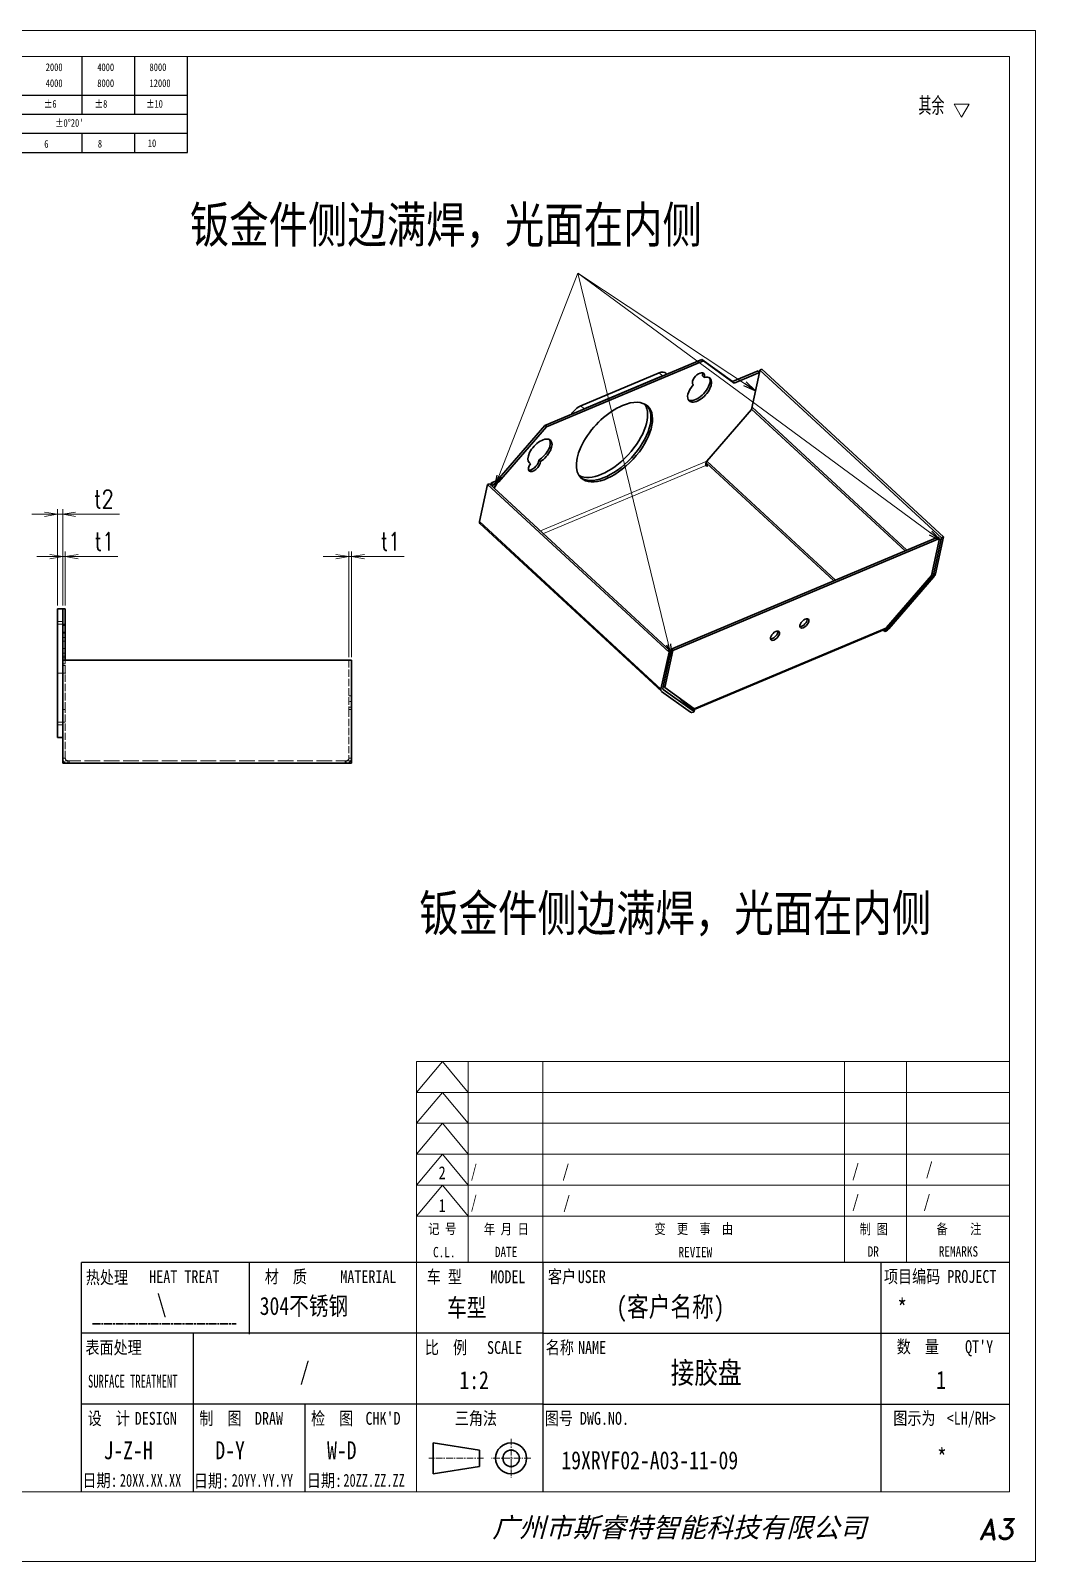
# Model space of a CAD drawing. Header units: millimetres. Extents: x 142029 to 212337, y -20537 to 1533.
# Drawn here: x 144793 to 145182, y 358 to 952 of the extents above; entities that cross this region are included whole.
import ezdxf
from ezdxf.enums import TextEntityAlignment as Align

# ---------------------------------------------------------------- set-up
doc = ezdxf.new("R2010")
doc.units = ezdxf.units.MM
doc.header["$LTSCALE"] = 0.5
for name, pattern in [('AM_ISO02W050x2', [3.75, 3, -0.75]), ('AM_ISO08W050x2', [9, 6, -0.75, 1.5, -0.75]), ('CENTER', [2, 1.25, -0.25, 0.25, -0.25]), ('DASHDOT', [18.5, 12, -3, 0.5, -3]), ('DASHED', [15, 12, -3]), ('DOT2', [0.125, 0, -0.125])]:
    doc.linetypes.add(name, pattern=pattern)
for name, color, linetype, lineweight in [('中心线', 2, 'AM_ISO08W050x2', 18), ('图框', 7, 'Continuous', 18), ('标注线', 3, 'Continuous', 18), ('热处理', 7, 'Continuous', 20), ('粗实线', 7, 'Continuous', 35), ('粗点划线', 6, 'AM_ISO08W050x2', 35), ('虚线', 1, 'AM_ISO02W050x2', 18)]:
    doc.layers.add(name, color=color, linetype=linetype, lineweight=lineweight)
for name, color, linetype in [('图\\M+19E79\\M+195B6\\M+18E9A', 7, 'Continuous'), ('图号', 7, 'Continuous'), ('图名', 7, 'Continuous'), ('数量', 7, 'Continuous'), ('材质', 7, 'Continuous'), ('表面处理', 7, 'Continuous'), ('车型', 7, 'Continuous')]:
    doc.layers.add(name, color=color, linetype=linetype)
doc.layers.add('打印', color=7, linetype='Continuous', lineweight=15, plot=False)
doc.layers.add('打印-禁用', color=7, linetype='Continuous', lineweight=15, plot=False)
doc.styles.add('DIM', font='romans.shx', dxfattribs={"width": 0.8, "bigfont": 'bigfont.shx'})
doc.styles.add('STYLE1', font='')
doc.styles.add('国标', font='simfang.ttf', dxfattribs={"width": 0.8})
doc.styles.add('机械长仿宋', font='gbenor.shx', dxfattribs={"height": 1, "bigfont": 'gbcbig.shx'})
doc.styles.add('标题\\M+18E9A', font='romand.shx', dxfattribs={"oblique": 10, "bigfont": 'bigfont.shx'})
doc.styles.get('STYLE1').set_extended_font_data('SimSun')
doc.dimstyles.new('XR 1-2$0', dxfattribs={"dimscale": 2, "dimtxt": 3.5, "dimasz": 2.5, "dimexe": 1, "dimexo": 0.625, "dimgap": 1.2, "dimtad": 1, "dimdsep": 46, "dimtxsty": 'DIM', "dimblk": 'OPEN', "dimcen": 0, "dimclrd": 8, "dimclre": 8, "dimclrt": 2, "dimazin": 2, "dimtfac": 0.5, "dimtmove": 0, "dimatfit": 3, "dimldrblk": 'OPEN', "dimfxl": 0, "dimtolj": 2, "dimlwd": 13, "dimlwe": 13, "dimarcsym": 0})
doc.dimstyles.new('XR 1-2$7', dxfattribs={"dimscale": 2, "dimtxt": 3.5, "dimasz": 2.5, "dimexe": 1, "dimexo": 0.625, "dimgap": 1.2, "dimtad": 1, "dimdsep": 46, "dimtxsty": 'DIM', "dimblk": 'OPEN', "dimcen": 0, "dimclrd": 8, "dimclre": 8, "dimclrt": 2, "dimazin": 2, "dimtfac": 0.5, "dimtmove": 0, "dimatfit": 3, "dimldrblk": 'OPEN', "dimfxl": 0, "dimtolj": 2, "dimlwd": 13, "dimlwe": 13, "dimarcsym": 0})

# ---------------------------------------------------------------- blocks, each defined once
blk = doc.blocks.new('GZDEH零件A3图框V01版')
at = {"layer": '中心线', "color": 1, "linetype": 'CENTER', "lineweight": 5, "ltscale": 2}
for p, q in [((3175.82, -1822.66), (3175.82, -1830.26)), ((3170.49, -1826.46), (3159.89, -1826.46)), ((3179.62, -1826.46), (3172.02, -1826.46))]:
    blk.add_line(p, q, dxfattribs=at)
at = {"layer": '图\\M+19E79\\M+195B6\\M+18E9A', "color": 9}
for p, q in [((3092.64, -1561.98), (3092.64, -1554.46)), ((3102.86, -1561.98), (3102.86, -1554.46)), ((3113.09, -1573.08), (3113.09, -1554.46)), ((2996.09, -1561.98), (3113.09, -1561.98)), ((3092.64, -1565.68), (3092.64, -1561.98)), ((3102.86, -1565.68), (3102.86, -1561.98)), ((2996.09, -1565.68), (3113.09, -1565.68)), ((2996.09, -1569.38), (3113.09, -1569.38)), ((3092.64, -1573.08), (3092.64, -1569.38)), ((3102.86, -1573.08), (3102.86, -1569.38)), ((2990.09, -1573.08), (3113.09, -1573.08)), ((3272.49, -1788.46), (3092.49, -1788.46)), ((3124.99, -1788.46), (3124.99, -1802.35)), ((3181.99, -1788.46), (3181.99, -1832.96)), ((3247.49, -1788.46), (3247.49, -1832.96)), ((3181.99, -1802.21), (3092.49, -1802.21)), ((3114.17, -1802.21), (3114.17, -1815.96)), ((3181.99, -1802.21), (3272.49, -1802.21)), ((3181.99, -1815.96), (3092.49, -1815.96)), ((3114.17, -1815.96), (3114.17, -1832.96)), ((3114.17, -1815.96), (3114.17, -1832.96)), ((3135.83, -1815.96), (3135.83, -1832.96)), ((3135.83, -1815.96), (3135.83, -1832.96)), ((3181.99, -1815.96), (3272.49, -1815.96))]:
    blk.add_line(p, q, dxfattribs=at)
at = {"layer": '图\\M+19E79\\M+195B6\\M+18E9A', "color": 7}
blk.add_line((3272.49, -1788.46), (3092.49, -1788.46), dxfattribs=at)
at = {"layer": '图\\M+19E79\\M+195B6\\M+18E9A', "color": 9, "linetype": 'Continuous'}
blk.add_line((3092.49, -1832.96), (3092.49, -1788.46), dxfattribs=at)
at = {"layer": '图框', "linetype": 'Continuous'}
for p, q in [((3272.49, -1554.46), (2882.49, -1554.46)), ((3272.49, -1832.96), (3272.49, -1554.46)), ((3157.49, -1749.46), (3272.49, -1749.46)), ((3157.49, -1832.96), (3157.49, -1749.46)), ((2882.49, -1832.96), (3272.49, -1832.96))]:
    blk.add_line(p, q, dxfattribs=at)
at = {"layer": '图框', "color": 9}
for p, q in [((3157.49, -1755.46), (3162.49, -1749.46)), ((3162.49, -1749.46), (3167.49, -1755.46)), ((3167.49, -1788.46), (3167.49, -1749.46)), ((3240.49, -1788.46), (3240.49, -1749.46)), ((3252.49, -1749.46), (3252.49, -1788.46)), ((3157.49, -1755.46), (3272.49, -1755.46)), ((3157.49, -1761.46), (3162.49, -1755.46)), ((3162.49, -1755.46), (3167.49, -1761.46)), ((3157.49, -1761.46), (3272.49, -1761.46)), ((3157.49, -1767.46), (3162.49, -1761.46)), ((3162.49, -1761.46), (3167.49, -1767.46)), ((3157.49, -1767.46), (3272.49, -1767.46)), ((3157.49, -1773.46), (3162.49, -1767.46)), ((3162.49, -1767.46), (3167.49, -1773.46)), ((3157.49, -1773.46), (3272.49, -1773.46)), ((3157.49, -1779.46), (3162.49, -1773.46)), ((3162.49, -1773.46), (3167.49, -1779.46)), ((3157.49, -1779.46), (3272.49, -1779.46))]:
    blk.add_line(p, q, dxfattribs=at)
at = {"layer": '图框', "color": 9, "linetype": 'Continuous'}
blk.add_line((3181.99, -1749.46), (3181.99, -1832.96), dxfattribs=at)
at = {"layer": '图框', "color": 2, "linetype": 'ByBlock', "lineweight": 35}
for p, q in [((3169.69, -1824.86), (3160.69, -1823.46)), ((3160.69, -1829.46), (3160.69, -1823.46)), ((3169.69, -1824.86), (3169.69, -1828.06)), ((3169.69, -1828.06), (3160.69, -1829.46))]:
    blk.add_line(p, q, dxfattribs=at)
for radius in [3, 1.6]:
    blk.add_circle((3175.82, -1826.46), radius, dxfattribs=at)
at = {"layer": '打印-禁用', "linetype": 'Continuous'}
for p, q in [((3277.49, -1549.46), (2857.49, -1549.46)), ((3277.49, -1846.46), (3277.49, -1549.46)), ((2857.49, -1846.46), (3277.49, -1846.46))]:
    blk.add_line(p, q, dxfattribs=at)
at = {"layer": '图\\M+19E79\\M+195B6\\M+18E9A', "color": 9, "style": '国标'}
for s, height, width, p in [('2000', 1.5, 0.8, (3085.57, -1557.31)), ('4000', 1.5, 0.8, (3095.57, -1557.31)), ('8000', 1.5, 0.8, (3105.7, -1557.31)), ('4000', 1.5, 0.8, (3085.57, -1560.41)), ('8000', 1.5, 0.8, (3095.57, -1560.41)), ('12000', 1.5, 0.8, (3105.7, -1560.41)), ('±6', 1.5, 0.8, (3085.22, -1564.42)), ('±8', 1.5, 0.8, (3095.06, -1564.42)), ('±10', 1.5, 0.8, (3105.02, -1564.42)), ("±0%%D20'", 1.5, 0.8, (3087.38, -1568.12)), ('6', 1.5, 0.8, (3085.28, -1572.19)), ('8', 1.5, 0.8, (3095.68, -1572.15)), ('10', 1.5, 0.8, (3105.36, -1572.06)), ('热处理', 2.5, 0.8, (3093.35, -1792.61)), ('材  质', 2.5, 0.8, (3128.04, -1792.46)), ('项目编码 PROJECT', 2.5, 0.8, (3248.13, -1792.43)), ('表面处理', 2.5, 0.8, (3093.27, -1806.21)), ('比  例\u3000', 2.5, 0.8, (3159.1, -1806.21)), ('SCALE', 2.5, 0.8, (3171.15, -1806.21)), ('名称\u3000', 2.5, 0.8, (3182.54, -1806.21)), ('NAME', 2.5, 0.8, (3188.8, -1806.21)), ('数  量', 2.5, 0.8, (3250.61, -1806.05)), ("QT'Y ", 2.5, 0.8, (3263.86, -1806.05)), ('SURFACE TREATMENT', 2.5, 0.6, (3093.77, -1812.75)), (' DESIGN', 2.5, 0.8, (3101.47, -1819.96)), (' DRAW', 2.5, 0.8, (3124.78, -1819.96)), ("CHK'D", 2.5, 0.8, (3147.58, -1819.96)), ('三角法', 2.5, 0.8, (3164.9, -1819.96)), ('图号', 2.5, 0.8, (3182.36, -1819.96)), ('DWG.NO.', 2.5, 0.8, (3189.16, -1819.96)), ('图示为', 2.5, 0.8, (3249.94, -1819.93)), ('<LH/RH>', 2.5, 0.8, (3260.31, -1819.93))]:
    blk.add_text(s, height=height, dxfattribs=dict(at, width=width)).set_placement(p)
at = {"layer": '图\\M+19E79\\M+195B6\\M+18E9A', "color": 9, "style": '国标', "width": 0.8}
for s, p in [('HEAT TREAT', (3112.45, -1792.46)), ('MATERIAL', (3148.14, -1792.46)), ('客户', (3185.68, -1792.46)), ('USER', (3191.46, -1792.46)), ('设  计', (3097.79, -1819.96)), ('制  图', (3119.43, -1819.96)), ('检  图', (3141.11, -1819.96)), ('日期:', (3096.09, -1832)), ('日期:', (3117.71, -1832.1)), ('日期:', (3139.62, -1832))]:
    blk.add_text(s, height=2.5, dxfattribs=at).set_placement(p, align=Align.CENTER)
for s, p in [('车 型', (3162.87, -1791.2)), ('MODEL', (3175.2, -1791.24))]:
    blk.add_text(s, height=2.5, dxfattribs=at).set_placement(p, align=Align.MIDDLE)
at = {"layer": '图\\M+19E79\\M+195B6\\M+18E9A', "color": 7, "lineweight": -3, "style": 'STYLE1', "oblique": 15}
blk.add_text('广州市斯睿特智能科技有限公司', height=3.8, dxfattribs=at).set_placement((3172.16, -1841.78))
at = {"layer": '图\\M+19E79\\M+195B6\\M+18E9A', "color": 7, "style": '标题\\M+18E9A', "oblique": 10}
blk.add_text('A3', height=4, dxfattribs=at).set_placement((3269.91, -1840.2), align=Align.MIDDLE)
at = {"layer": '图框', "color": 9, "style": '国标', "width": 0.8}
for s, p in [('记 号', (3162.47, -1782.94)), ('年 月 日', (3174.9, -1782.98)), ('变  更  事  由', (3211.24, -1782.93)), ('C.L.', (3162.86, -1787.45)), ('DATE', (3174.85, -1787.42)), ('REVIEW', (3211.55, -1787.45))]:
    blk.add_text(s, height=2, dxfattribs=at).set_placement(p, align=Align.CENTER)
for s, p in [('制 图', (3246.15, -1781.95)), ('备    注', (3262.68, -1781.92)), ('DR', (3246.06, -1786.34)), ('REMARKS', (3262.57, -1786.32))]:
    blk.add_text(s, height=2, dxfattribs=at).set_placement(p, align=Align.MIDDLE)
blk = doc.blocks.new('DEH A3')
at = {"layer": '图框'}
blk.add_blockref('GZDEH零件A3图框V01版', (-2857.49, 1846.46), dxfattribs=at)
blk = doc.blocks.new('FINISHER_1')
at = {"layer": '标注线'}
for p, q in [((0, 0), (-1.44, 2.5)), ((-1.44, 2.5), (1.44, 2.5)), ((1.44, 2.5), (0, 0))]:
    blk.add_line(p, q, dxfattribs=at)
blk = doc.blocks.new('其余任何12.5')
at = {"layer": '标注线', "color": 2, "linetype": 'ByBlock', "lineweight": 30}
blk.add_blockref('FINISHER_1', (0, 0), dxfattribs=at)
at = {"layer": '标注线', "color": 7, "linetype": 'DOT2', "style": '机械长仿宋'}
blk.add_text('其余', height=3.5, dxfattribs=at).set_placement((-8.38, 0.4))
blk = doc.blocks.new('_Open')
at = {"color": 0, "linetype": 'ByBlock', "lineweight": -2}
for p, q in [((-1, 0.17), (0, 0)), ((-1, -0.17), (0, 0)), ((0, 0), (-1, 0))]:
    blk.add_line(p, q, dxfattribs=at)
blk = doc.blocks.new('*D115')
at = {"layer": 'Defpoints', "color": 0, "transparency": 16777216}
for p in [(144805.18, 764.22), (144803.18, 727.59), (144805.18, 727.59)]:
    blk.add_point(p, dxfattribs=at)
at = {"layer": '标注线', "color": 8, "lineweight": 13, "transparency": 16777216}
for p, q in [((144798.18, 764.22), (144793.18, 764.22)), ((144803.18, 728.84), (144803.18, 766.22)), ((144803.18, 764.22), (144805.18, 764.22)), ((144805.18, 728.84), (144805.18, 766.22)), ((144810.18, 764.22), (144827.18, 764.22))]:
    blk.add_line(p, q, dxfattribs=at)
at = {"layer": '标注线', "color": 8, "lineweight": 13, "transparency": 16777216, "xscale": 5, "yscale": 5, "zscale": 5}
blk.add_blockref('_Open', (144803.18, 764.22), dxfattribs=at)
at = {"layer": '标注线', "color": 8, "lineweight": 13, "transparency": 16777216, "xscale": 5, "yscale": 5, "zscale": 5, "rotation": 180}
blk.add_blockref('_Open', (144805.18, 764.22), dxfattribs=at)
at = {"layer": '标注线', "color": 2, "transparency": 16777216, "insert": (144821.18, 770.12), "char_height": 7, "attachment_point": 5, "style": 'DIM'}
blk.add_mtext('\\A2;t2', dxfattribs=at)
blk = doc.blocks.new('*D116')
at = {"layer": 'Defpoints', "color": 0, "transparency": 16777216}
for p in [(144806.18, 747.8), (144805.18, 727.59), (144806.18, 727.59)]:
    blk.add_point(p, dxfattribs=at)
at = {"layer": '标注线', "color": 8, "lineweight": 13, "transparency": 16777216}
for p, q in [((144805.18, 728.84), (144805.18, 749.8)), ((144806.18, 728.84), (144806.18, 749.8)), ((144800.18, 747.8), (144795.18, 747.8)), ((144805.18, 747.8), (144806.18, 747.8)), ((144811.18, 747.8), (144826.58, 747.8))]:
    blk.add_line(p, q, dxfattribs=at)
at = {"layer": '标注线', "color": 8, "lineweight": 13, "transparency": 16777216, "xscale": 5, "yscale": 5, "zscale": 5}
blk.add_blockref('_Open', (144805.18, 747.8), dxfattribs=at)
at = {"layer": '标注线', "color": 8, "lineweight": 13, "transparency": 16777216, "xscale": 5, "yscale": 5, "zscale": 5, "rotation": 180}
blk.add_blockref('_Open', (144806.18, 747.8), dxfattribs=at)
at = {"layer": '标注线', "color": 2, "transparency": 16777216, "insert": (144821.38, 753.7), "char_height": 7, "attachment_point": 5, "style": 'DIM'}
blk.add_mtext('\\A2;t1', dxfattribs=at)
blk = doc.blocks.new('*D141')
at = {"layer": 'Defpoints', "color": 0, "transparency": 16777216}
for p in [(144917.18, 747.8), (144916.18, 707.59), (144917.18, 707.59)]:
    blk.add_point(p, dxfattribs=at)
at = {"layer": '标注线', "color": 8, "lineweight": 13, "transparency": 16777216}
for p, q in [((144916.18, 708.84), (144916.18, 749.8)), ((144917.18, 708.84), (144917.18, 749.8)), ((144911.18, 747.8), (144906.18, 747.8)), ((144916.18, 747.8), (144917.18, 747.8)), ((144922.18, 747.8), (144937.58, 747.8))]:
    blk.add_line(p, q, dxfattribs=at)
at = {"layer": '标注线', "color": 8, "lineweight": 13, "transparency": 16777216, "xscale": 5, "yscale": 5, "zscale": 5}
blk.add_blockref('_Open', (144916.18, 747.8), dxfattribs=at)
at = {"layer": '标注线', "color": 8, "lineweight": 13, "transparency": 16777216, "xscale": 5, "yscale": 5, "zscale": 5, "rotation": 180}
blk.add_blockref('_Open', (144917.18, 747.8), dxfattribs=at)
at = {"layer": '标注线', "color": 2, "transparency": 16777216, "insert": (144932.38, 753.7), "char_height": 7, "attachment_point": 5, "style": 'DIM'}
blk.add_mtext('\\A2;t1', dxfattribs=at)

msp = doc.modelspace()

# ---------------------------------------------------------------- linework, layer by layer
at = {"color": 4, "lineweight": 13, "ltscale": 0.042798}
for p, q in [((145037.831, 817.917), (145036.574, 819.079)), ((145006.159, 806.294), (145007.416, 805.132))]:
    msp.add_line(p, q, dxfattribs=at)
at = {"color": 4, "lineweight": 13}
for p, q in [((145131.886, 750.037), (145072.384, 805.026)), ((145132.582, 750.33), (145072.554, 805.804)), ((145054.978, 784.841), (144990.542, 757.756)), ((145104.24, 738.417), (145054.706, 784.194)), ((145104.974, 738.725), (145055.02, 784.889)), ((144991.677, 756.708), (145054.683, 783.192)), ((145037.212, 696.362), (144966.806, 761.427)), ((145124.756, 720.357), (145049.977, 688.924))]:
    msp.add_line(p, q, dxfattribs=at)
at = {"color": 4, "lineweight": 13, "ltscale": 0.013838}
msp.add_line((145142.568, 740.166), (145142.162, 740.541), dxfattribs=at)
at = {"color": 4, "lineweight": 13, "ltscale": 0.019569}
msp.add_line((145142.906, 740.788), (145142.331, 741.32), dxfattribs=at)
at = {"color": 4, "lineweight": 13, "ltscale": 0.007607}
msp.add_line((145124.593, 719.608), (145124.37, 719.815), dxfattribs=at)
at = {"color": 4, "lineweight": 13, "ltscale": 0.012952}
msp.add_line((145125.179, 720.053), (145124.798, 720.405), dxfattribs=at)
at = {"color": 4, "lineweight": 13, "ltscale": 0.00165}
msp.add_line((145038.08, 696.246), (145038.031, 696.29), dxfattribs=at)
at = {"color": 4, "lineweight": 13, "ltscale": 0.20247}
msp.add_line((145049.324, 688.169), (145043.376, 693.666), dxfattribs=at)
at = {"color": 4, "lineweight": 13, "ltscale": 0.143168}
msp.add_line((145049.814, 688.176), (145045.608, 692.063), dxfattribs=at)
at = {"layer": '中心线', "linetype": 'DASHDOT', "ltscale": 0.06}
for p, q in [((144802.981, 722.59), (144805.381, 722.59)), ((144802.981, 682.59), (144805.381, 682.59))]:
    msp.add_line(p, q, dxfattribs=at)
at = {"layer": '中心线', "linetype": 'DASHDOT', "ltscale": 0.03}
for p, q in [((144805.081, 718.511), (144806.281, 718.511)), ((144805.081, 715.016), (144806.281, 715.016)), ((144805.081, 712.15), (144806.281, 712.15)), ((144805.081, 708.505), (144806.281, 708.505)), ((144916.081, 691.59), (144917.281, 691.59))]:
    msp.add_line(p, q, dxfattribs=at)
at = {"layer": '中心线', "linetype": 'DASHDOT', "ltscale": 0.09}
msp.add_line((144802.881, 702.59), (144806.481, 702.59), dxfattribs=at)
at = {"layer": '打印'}
msp.add_lwpolyline([(144342.441, 951.912), (145182.441, 951.912), (145182.441, 357.912), (144342.441, 357.912)], close=True, dxfattribs=at)
at = {"layer": '粗实线'}
for p, q in [((144992.208, 798.74), (145053.039, 824.309)), ((144992.837, 798.159), (145053.668, 823.728)), ((145146.035, 755.14), (145075.629, 820.205)), ((145146.795, 755.459), (145076.389, 820.525)), ((145006.159, 806.294), (145036.574, 819.079)), ((145007.416, 805.132), (145037.831, 817.917)), ((145072.368, 804.953), (145054.978, 784.841)), ((144992.208, 798.74), (144973.736, 777.376)), ((144974.365, 776.795), (144992.837, 798.159)), ((145040.341, 710.713), (144969.934, 775.778)), ((145041.101, 711.033), (144970.695, 776.098)), ((145037.376, 695.532), (144966.969, 760.598)), ((145144.646, 755.401), (145041.233, 711.933)), ((145145.275, 754.82), (145041.862, 711.352)), ((145124.756, 720.357), (145142.146, 740.469)), ((145125.179, 720.053), (145142.568, 740.166)), ((145125.601, 719.75), (145142.99, 739.862)), ((144805.181, 727.59), (144805.181, 707.59)), ((144806.181, 707.59), (144806.181, 727.59)), ((144803.181, 682.59), (144803.181, 722.59)), ((145050.045, 688.474), (145123.946, 719.537)), ((144917.181, 707.59), (144805.181, 707.59)), ((144917.181, 667.59), (144805.181, 667.59))]:
    msp.add_line(p, q, dxfattribs=at)
at = {"layer": '粗实线', "ltscale": 0.36764}
for p, q in [((145064.983, 815.73), (145053.039, 824.309)), ((145053.668, 823.728), (145065.612, 815.149))]:
    msp.add_line(p, q, dxfattribs=at)
at = {"layer": '粗实线', "ltscale": 0.021399}
for p, q in [((145053.668, 823.728), (145053.039, 824.309)), ((145075.497, 819.304), (145074.868, 819.885)), ((145053.291, 817.944), (145053.919, 817.363)), ((145065.612, 815.149), (145064.983, 815.73)), ((144992.837, 798.159), (144992.208, 798.74)), ((144986.023, 784.43), (144986.652, 783.849)), ((144989.84, 785.24), (144990.468, 784.659)), ((144972.084, 775.837), (144971.455, 776.418)), ((144974.365, 776.795), (144973.736, 777.376)), ((145145.275, 754.82), (145144.646, 755.401)), ((145041.862, 711.352), (145041.233, 711.933))]:
    msp.add_line(p, q, dxfattribs=at)
at = {"layer": '粗实线', "ltscale": 0.26807}
for p, q in [((145074.868, 819.885), (145064.983, 815.73)), ((145065.612, 815.149), (145075.497, 819.304))]:
    msp.add_line(p, q, dxfattribs=at)
at = {"layer": '粗实线', "ltscale": 0.021772}
for p, q in [((145075.443, 819.354), (145075.629, 820.205)), ((144971.27, 775.567), (144971.455, 776.418)), ((144971.898, 774.986), (144972.084, 775.837)), ((145041.233, 711.933), (145041.048, 711.082))]:
    msp.add_line(p, q, dxfattribs=at)
at = {"layer": '粗实线', "ltscale": 0.020621}
for p, q in [((145075.629, 820.205), (145076.389, 820.525)), ((144969.934, 775.778), (144970.695, 776.098)), ((145146.035, 755.14), (145146.795, 755.459)), ((145040.341, 710.713), (145041.101, 711.033))]:
    msp.add_line(p, q, dxfattribs=at)
at = {"layer": '粗实线', "ltscale": 0.013569}
msp.add_line((145039.152, 819.008), (145039.551, 818.64), dxfattribs=at)
at = {"layer": '粗实线', "ltscale": 0.002826}
msp.add_line((145049.657, 814.579), (145049.74, 814.502), dxfattribs=at)
at = {"layer": '粗实线', "ltscale": 0.001392}
msp.add_line((145049.698, 814.539), (145049.74, 814.502), dxfattribs=at)
at = {"layer": '粗实线', "ltscale": 0.367208}
for p, q in [((145075.497, 819.304), (145072.368, 804.953)), ((144969.934, 775.778), (144966.806, 761.427)), ((145142.146, 740.469), (145145.275, 754.82)), ((145142.906, 740.788), (145146.035, 755.14)), ((145143.667, 741.108), (145146.795, 755.459)), ((145040.341, 710.713), (145037.212, 696.362)), ((145041.101, 711.033), (145037.973, 696.681)), ((145041.862, 711.352), (145038.733, 697.001))]:
    msp.add_line(p, q, dxfattribs=at)
at = {"layer": '粗实线', "ltscale": 0.002093}
msp.add_line((144985.948, 784.467), (144986.023, 784.43), dxfattribs=at)
at = {"layer": '粗实线', "ltscale": 0.024924}
msp.add_line((145055.378, 783.061), (145054.646, 783.738), dxfattribs=at)
at = {"layer": '粗实线', "ltscale": 0.0107}
msp.add_line((145054.683, 783.192), (145054.998, 782.901), dxfattribs=at)
at = {"layer": '粗实线', "ltscale": 0.01031}
for p, q in [((145054.998, 782.901), (145055.378, 783.061)), ((145124.05, 718.7), (145124.43, 718.859)), ((145124.213, 719.448), (145124.593, 719.608)), ((145049.651, 687.427), (145050.031, 687.587)), ((145049.814, 688.176), (145050.194, 688.336))]:
    msp.add_line(p, q, dxfattribs=at)
at = {"layer": '粗实线', "ltscale": 0.061862}
for p, q in [((144973.736, 777.376), (144971.455, 776.418)), ((144972.084, 775.837), (144974.365, 776.795))]:
    msp.add_line(p, q, dxfattribs=at)
at = {"layer": '粗实线', "ltscale": 0.125}
for p, q in [((144803.181, 727.59), (144803.181, 722.59)), ((144805.181, 722.59), (144805.181, 727.59)), ((144803.181, 682.59), (144803.181, 677.59))]:
    msp.add_line(p, q, dxfattribs=at)
at = {"layer": '粗实线', "ltscale": 0.05}
for p, q in [((144803.181, 727.59), (144805.181, 727.59)), ((144805.181, 677.59), (144803.181, 677.59))]:
    msp.add_line(p, q, dxfattribs=at)
at = {"layer": '粗实线', "ltscale": 0.025}
msp.add_line((144806.181, 727.59), (144805.181, 727.59), dxfattribs=at)
at = {"layer": '粗实线', "ltscale": 0.374999}
msp.add_line((144805.181, 707.59), (144805.181, 722.59), dxfattribs=at)
at = {"layer": '粗实线', "ltscale": 0.022301}
msp.add_line((145123.395, 719.305), (145124.05, 718.7), dxfattribs=at)
at = {"layer": '粗实线', "ltscale": 0.019154}
for p, q in [((145124.213, 719.448), (145124.05, 718.7)), ((145050.194, 688.336), (145050.031, 687.587))]:
    msp.add_line(p, q, dxfattribs=at)
at = {"layer": '粗实线', "ltscale": 0.479289}
for p, q in [((144805.181, 707.59), (144805.181, 688.418)), ((144917.181, 707.59), (144917.181, 688.418))]:
    msp.add_line(p, q, dxfattribs=at)
at = {"layer": '粗实线', "ltscale": 0.346104}
for p, q in [((145037.427, 695.49), (145048.671, 687.414)), ((145038.08, 696.246), (145049.324, 688.169)), ((145038.733, 697.001), (145049.977, 688.924))]:
    msp.add_line(p, q, dxfattribs=at)
at = {"layer": '粗实线', "ltscale": 0.019569}
msp.add_line((145038.733, 697.001), (145038.158, 697.532), dxfattribs=at)
at = {"layer": '粗实线', "ltscale": 0.002605}
msp.add_line((145048.719, 689.828), (145048.623, 689.788), dxfattribs=at)
at = {"layer": '粗实线', "ltscale": 0.053498}
msp.add_line((145048.623, 689.788), (145050.194, 688.336), dxfattribs=at)
at = {"layer": '粗实线', "ltscale": 0.003729}
msp.add_line((145048.942, 689.668), (145048.91, 689.522), dxfattribs=at)
at = {"layer": '粗实线', "ltscale": 0.00516}
msp.add_line((145049.268, 689.434), (145049.224, 689.232), dxfattribs=at)
at = {"layer": '粗实线', "ltscale": 0.035355}
for p, q in [((144805.181, 687.004), (144805.181, 688.418)), ((144917.181, 687.004), (144917.181, 688.418))]:
    msp.add_line(p, q, dxfattribs=at)
at = {"layer": '粗实线', "ltscale": 0.435355}
msp.add_line((144805.181, 669.59), (144805.181, 687.004), dxfattribs=at)
at = {"layer": '粗实线', "ltscale": 0.470711}
for p, q in [((144805.181, 687.004), (144805.181, 668.176)), ((144917.181, 687.004), (144917.181, 668.176))]:
    msp.add_line(p, q, dxfattribs=at)
at = {"layer": '粗实线', "ltscale": 0.014645}
for p, q in [((144805.181, 667.59), (144805.181, 668.176)), ((144917.181, 667.59), (144917.181, 668.176))]:
    msp.add_line(p, q, dxfattribs=at)
at = {"layer": '粗实线'}
for centre, radius, start, end in [((144987.345, 785.354), 1.656, 227.400856, 245.277125), ((145081.184, 718.741), 1.389, 346.362135, 8.260083), ((145049.461, 689.341), 0.0475, 195.853542, 236.12), ((145049.425, 689.308), 0.0118, 329.231479, 23.087343)]:
    msp.add_arc(centre, radius, start, end, dxfattribs=at)
for centre, major_axis, ratio, start_param, end_param in [((145035.758, 815.336), (3.394, 3.672), 0.5170418, 6.2830885, 7.1324698), ((145052.221, 812.622), (-4.072, -4.406), 0.5170418, 4.762913, 6.2831247), ((145051.592, 813.203), (-4.072, -4.406), 0.5170418, 0.1383997, 2.4200808), ((145052.221, 812.622), (-4.072, -4.406), 0.5170418, 6.2830885, 9.4247779), ((145051.734, 816.742), (-2.036, -2.203), 0.5170418, 3.1414958, 6.2831854), ((145051.105, 817.323), (-2.036, -2.203), 0.5170418, 2.2735392, 2.86205), ((145051.734, 816.742), (-2.036, -2.203), 0.5170418, 2.2735392, 3.1414958), ((145052.221, 812.622), (-4.072, -4.406), 0.5170418, 3.1415926, 3.8297758), ((145051.592, 813.203), (-4.072, -4.406), 0.5170418, 2.4200808, 3.0031914), ((145019.175, 792.234), (-12.893, -13.949), 0.5170896, 3.141574, 3.9910526), ((145005.343, 802.551), (3.394, 3.672), 0.5170418, 0.8492845, 1.893227), ((145019.172, 792.23), (-12.895, -13.954), 0.5170418, 3.9908771, 6.2831444), ((145017.286, 793.972), (12.895, 13.954), 0.5170418, 3.2726649, 6.152113), ((145018.544, 792.811), (12.895, 13.954), 0.5170418, 3.1851712, 6.2395987), ((145018.544, 792.811), (-12.895, -13.954), 0.5170418, 0.0435786, 3.0980127), ((145019.172, 792.23), (-12.895, -13.954), 0.5170415, 6.2831444, 9.42472), ((144990.296, 788.541), (-4.072, -4.406), 0.5170418, 3.1414958, 6.2831852), ((144989.667, 789.122), (-4.072, -4.406), 0.5170418, 1.0976522, 3.0031937), ((144990.296, 788.541), (-4.072, -4.406), 0.5170418, 1.0976522, 3.1414958), ((144987.507, 783.787), (-2.036, -2.203), 0.5170418, 0.2795422, 2.4200808), ((144988.136, 783.206), (-2.036, -2.203), 0.5170418, 6.2830885, 8.9370742), ((144987.507, 783.787), (-2.036, -2.203), 0.5170418, 2.4200808, 2.6538889), ((144988.136, 783.206), (-2.036, -2.203), 0.5170418, 4.8915331, 6.2830885), ((144968.326, 762.066), (-1.357, -1.469), 0.5170418, 5.5616735, 6.2830885), ((145142.146, 740.469), (-0.679, -0.734), 0.5170418, 1.6346827, 2.4200808), ((145142.146, 740.469), (-1.357, -1.469), 0.5170418, 1.6346827, 2.4200808), ((145081.452, 717.114), (-1.527, -1.652), 0.5170418, 3.1414566, 5.5616735), ((145081.452, 717.114), (-1.527, -1.652), 0.5170482, 6.2830885, 9.4246794), ((145092.858, 721.908), (-1.527, -1.652), 0.5170418, 5.5616735, 6.2830885), ((145092.229, 722.489), (-1.527, -1.652), 0.5170418, 0.3767366, 2.7648566), ((145092.858, 721.908), (-1.527, -1.652), 0.5170418, 3.1414958, 5.5616735), ((145092.858, 721.908), (-1.527, -1.652), 0.5170418, 6.2830885, 9.4246811), ((145124.756, 720.357), (-1.357, -1.469), 0.5170418, 0.8492845, 1.6346826), ((145124.756, 720.357), (-0.679, -0.734), 0.5170418, 0.8492845, 1.6346827), ((145081.452, 717.114), (-1.527, -1.652), 0.5170418, 5.5616735, 6.2830885), ((145080.824, 717.695), (-1.527, -1.652), 0.5170418, 0.3767366, 2.4200808), ((145038.733, 697.001), (-1.357, -1.469), 0.5170418, 5.5616735, 6.2830885), ((145038.733, 697.001), (-1.357, -1.469), 0.5170418, 6.2830885, 6.3470716), ((145038.733, 697.001), (-0.679, -0.734), 0.5170418, 5.5616735, 6.2830885), ((145038.733, 697.001), (-0.679, -0.734), 0.5170418, 6.2830885, 6.3470716), ((145049.977, 688.924), (-1.357, -1.469), 0.5170418, 0.0638863, 0.8492845), ((145049.977, 688.924), (-0.679, -0.734), 0.5170418, 0.0638863, 0.8492845)]:
    msp.add_ellipse(centre, major_axis=major_axis, ratio=ratio, start_param=start_param, end_param=end_param, dxfattribs=at)
for points, knots in [([(145054.683, 783.192), (145054.674, 783.245), (145054.665, 783.302), (145054.659, 783.353), (145054.65, 783.448), (145054.645, 783.544), (145054.643, 783.596), (145054.643, 783.69), (145054.648, 783.796), (145054.651, 783.839), (145054.671, 784.067), (145054.719, 784.301), (145054.783, 784.498), (145054.868, 784.679), (145054.978, 784.841)], [0, 0, 0, 0, 0, 0, 0.7421485, 0.7421485, 0.7421485, 1.4802757, 1.4802757, 1.4802757, 1.8539905, 1.8539905, 1.8539905, 3.8395438, 3.8395438, 3.8395438, 3.8395438, 3.8395438, 3.8395438]), ([(145124.756, 720.357), (145124.723, 720.287), (145124.688, 720.22), (145124.649, 720.156), (145124.541, 719.993), (145124.414, 719.849), (145124.329, 719.768), (145124.219, 719.683), (145124.101, 719.613), (145124.081, 719.602), (145124.042, 719.581), (145124.002, 719.562), (145123.982, 719.552), (145123.962, 719.544), (145123.943, 719.536)], [0, 0, 0, 0, 0, 0, 0.6641174, 0.6641174, 0.6641174, 1.7501047, 1.7501047, 1.7501047, 1.9648407, 1.9648407, 1.9648407, 2.171601, 2.171601, 2.171601, 2.171601, 2.171601, 2.171601]), ([(145049.821, 688.38), (145049.85, 688.391), (145049.879, 688.411), (145049.904, 688.438), (145049.957, 688.521), (145049.986, 688.641), (145049.992, 688.727), (145049.99, 688.822), (145049.977, 688.924)], [0, 0, 0, 0, 0, 0, 0.7459765, 0.7459765, 0.7459765, 1.9188863, 1.9188863, 1.9188863, 1.9188863, 1.9188863, 1.9188863])]:
    msp.add_open_spline(points, degree=5, knots=knots, dxfattribs=at)
at = {"layer": '粗点划线', "linetype": 'AM_ISO08W050x2'}
msp.add_line((144816.79, 450.055), (144872.512, 450.055), dxfattribs=at)
at = {"layer": '虚线', "linetype": 'DASHED', "ltscale": 0.05}
for p, q in [((144803.181, 721.59), (144805.181, 721.59)), ((144803.181, 683.59), (144805.181, 683.59))]:
    msp.add_line(p, q, dxfattribs=at)
at = {"layer": '虚线', "linetype": 'DASHED', "ltscale": 0.025}
for p, q in [((144805.181, 721.59), (144806.181, 721.59)), ((144805.181, 721.511), (144806.181, 721.511)), ((144805.181, 721.016), (144806.181, 721.016)), ((144805.181, 718.073), (144806.181, 718.073)), ((144805.181, 716.45), (144806.181, 716.45)), ((144805.181, 710.368), (144806.181, 710.368)), ((144805.181, 709.2), (144806.181, 709.2)), ((144805.181, 706.15), (144806.181, 706.15)), ((144805.181, 705.505), (144806.181, 705.505)), ((144916.181, 693.84), (144917.181, 693.84)), ((144916.181, 693.84), (144917.181, 693.84)), ((144916.181, 689.34), (144917.181, 689.34)), ((144916.181, 689.34), (144917.181, 689.34)), ((144805.181, 688.418), (144806.181, 688.418)), ((144805.181, 688.418), (144806.181, 688.418)), ((144805.181, 683.59), (144806.181, 683.59)), ((144917.181, 688.418), (144916.181, 688.418)), ((144917.181, 688.418), (144916.181, 688.418)), ((144806.181, 669.59), (144805.181, 669.59)), ((144806.181, 669.59), (144805.181, 669.59)), ((144807.181, 668.59), (144807.181, 667.59)), ((144807.181, 668.59), (144807.181, 667.59)), ((144807.681, 668.59), (144807.681, 667.59)), ((144914.681, 668.59), (144914.681, 667.59)), ((144915.181, 668.59), (144915.181, 667.59)), ((144915.181, 668.59), (144915.181, 667.59)), ((144916.181, 669.59), (144917.181, 669.59)), ((144916.181, 669.59), (144917.181, 669.59))]:
    msp.add_line(p, q, dxfattribs=at)
at = {"layer": '虚线', "linetype": 'DASHED', "ltscale": 0.479289}
for p, q in [((144806.181, 688.418), (144806.181, 707.59)), ((144916.181, 707.59), (144916.181, 688.418))]:
    msp.add_line(p, q, dxfattribs=at)
at = {"layer": '虚线', "linetype": 'DASHED', "ltscale": 0.470711}
for p, q in [((144806.181, 669.59), (144806.181, 688.418)), ((144916.181, 688.418), (144916.181, 669.59))]:
    msp.add_line(p, q, dxfattribs=at)
at = {"layer": '虚线', "linetype": 'DASHED', "ltscale": 0.435355}
msp.add_line((144917.181, 687.004), (144917.181, 669.59), dxfattribs=at)
at = {"layer": '虚线', "linetype": 'DASHED'}
msp.add_line((144917.181, 668.59), (144805.181, 668.59), dxfattribs=at)
for centre, radius, start, end in [((144807.181, 669.59), 2, 180, 270), ((144807.181, 669.59), 1, 180, 270), ((144915.181, 669.59), 2, 270, 0), ((144915.181, 669.59), 1, 270, 0)]:
    msp.add_arc(centre, radius, start, end, dxfattribs=at)

# ---------------------------------------------------------------- block references
at = {"layer": '图框', "xscale": 2, "yscale": 2, "zscale": 2}
msp.add_blockref('DEH A3', (144342.441, 357.912), dxfattribs=at)
at = {"layer": '标注线', "xscale": 2, "yscale": 2, "zscale": 2}
msp.add_blockref('其余任何12.5', (145153.85, 918.383), dxfattribs=at)

# ---------------------------------------------------------------- texts
at = {"layer": '图\\M+19E79\\M+195B6\\M+18E9A', "color": 3, "style": '国标'}
for s, height, width, p in [('2', 5, 0.8, (144950.996, 506.224)), ('/', 5, 0.705904, (144963.46, 506.856)), ('/', 5, 0.8, (144998.931, 506.856)), ('/', 5, 0.8, (145111.341, 507.053)), ('/', 5, 0.8, (145139.931, 507.795)), ('/', 5, 0.705904, (144963.46, 494.856)), ('/', 5, 0.8, (144999.275, 494.686)), ('/', 5, 0.8, (145111.341, 495.053)), ('/', 5, 0.8, (145139.004, 495.075)), ('1', 5, 0.8, (144950.974, 493.504)), ('    (客户名称)', 7.7, 0.8, (145003.131, 452.874)), ('*', 7, 0.8, (145128.875, 452.732)), ('1:2', 7, 0.8, (144959.042, 424.778)), ('J-Z-H', 7, 0.8, (144821.037, 397.545)), ('D-Y', 7, 0.8, (144864.397, 397.545)), ('W-D', 7, 0.8, (144907.717, 397.545)), ('20XX.XX.XX', 5, 0.7, (144827.367, 386.872)), ('20YY.YY.YY', 5, 0.7, (144870.727, 386.872)), ('20ZZ.ZZ.ZZ', 5, 0.7, (144914.047, 386.872))]:
    msp.add_text(s, height=height, dxfattribs=dict(at, width=width)).set_placement(p)
at = {"layer": '图\\M+19E79\\M+195B6\\M+18E9A', "color": 3, "style": '国标', "width": 0.8}
msp.add_text('*', height=7, dxfattribs=at).set_placement((145146.184, 394.744), align=Align.CENTER)
at = {"layer": '图号', "color": 3, "style": '国标', "width": 0.8}
msp.add_text('19XRYF02-A03-11-09', height=7, dxfattribs=at).set_placement((144998.6, 393.659))
at = {"layer": '图名', "color": 3, "style": '国标', "width": 0.8}
msp.add_text('接胶盘', height=8.4, dxfattribs=at).set_placement((145054.745, 426.939), align=Align.CENTER)
at = {"layer": '数量', "color": 3, "style": '国标', "width": 0.8}
msp.add_text('1', height=7, dxfattribs=at).set_placement((145145.876, 424.809), align=Align.CENTER)
at = {"layer": '材质', "color": 3, "style": '国标', "width": 0.8}
msp.add_text('304不锈钢', height=7, dxfattribs=at).set_placement((144898.757, 453.552), align=Align.CENTER)
at = {"layer": '标注线', "color": 2, "char_height": 14, "attachment_point": 7, "style": 'DIM'}
for insert in [(144854.495, 867.542), (144943.455, 600.431)]:
    msp.add_mtext('{\\f宋体|b0|i0|c134|p2;钣金件侧边满焊，光面在内侧}', dxfattribs=dict(at, insert=insert))
at = {"layer": '热处理', "color": 3, "style": '国标', "width": 0.8}
msp.add_text('\\', height=7, dxfattribs=at).set_placement((144843.6, 454.304), align=Align.CENTER)
at = {"layer": '表面处理', "color": 3, "style": '国标', "width": 0.8}
msp.add_text('/', height=7, dxfattribs=at).set_placement((144899.041, 428.198), align=Align.CENTER)
at = {"layer": '车型', "color": 3, "style": '国标', "width": 0.8}
msp.add_text('  车型', height=7, dxfattribs=at).set_placement((144946.651, 452.904))

# ---------------------------------------------------------------- dimensions: what is measured, and where the dimension line sits
at = {"layer": '标注线'}
for base, p1, p2, picture, middle in [((144805.181, 764.224), (144803.181, 727.59), (144805.181, 727.59), '*D115', (144821.181, 770.124)), ((144806.181, 747.803), (144805.181, 727.59), (144806.181, 727.59), '*D116', (144821.381, 753.703)), ((144917.181, 747.803), (144916.181, 707.59), (144917.181, 707.59), '*D141', (144932.381, 753.703))]:
    dim = msp.add_linear_dim(base=base, p1=p1, p2=p2, dimstyle='XR 1-2$0', override={"dimpost": 't<>'}, dxfattribs=at)
    dim.commit()
    dim.dimension.update_dxf_attribs({"geometry": picture, "text_midpoint": middle})

# ---------------------------------------------------------------- leaders
for points in [[(144972.546, 774.387), (145005.039, 857.793)], [(145073.932, 812.129), (145005.039, 857.793)], [(145041.32, 708.867), (145005.039, 857.793)], [(145145.786, 753.999), (145005.039, 857.793)]]:
    msp.add_leader(points, dimstyle='XR 1-2$7', override={"dimgap": 1.2, "dimtad": 1}, dxfattribs=at)

doc.saveas('drawing.dxf')
